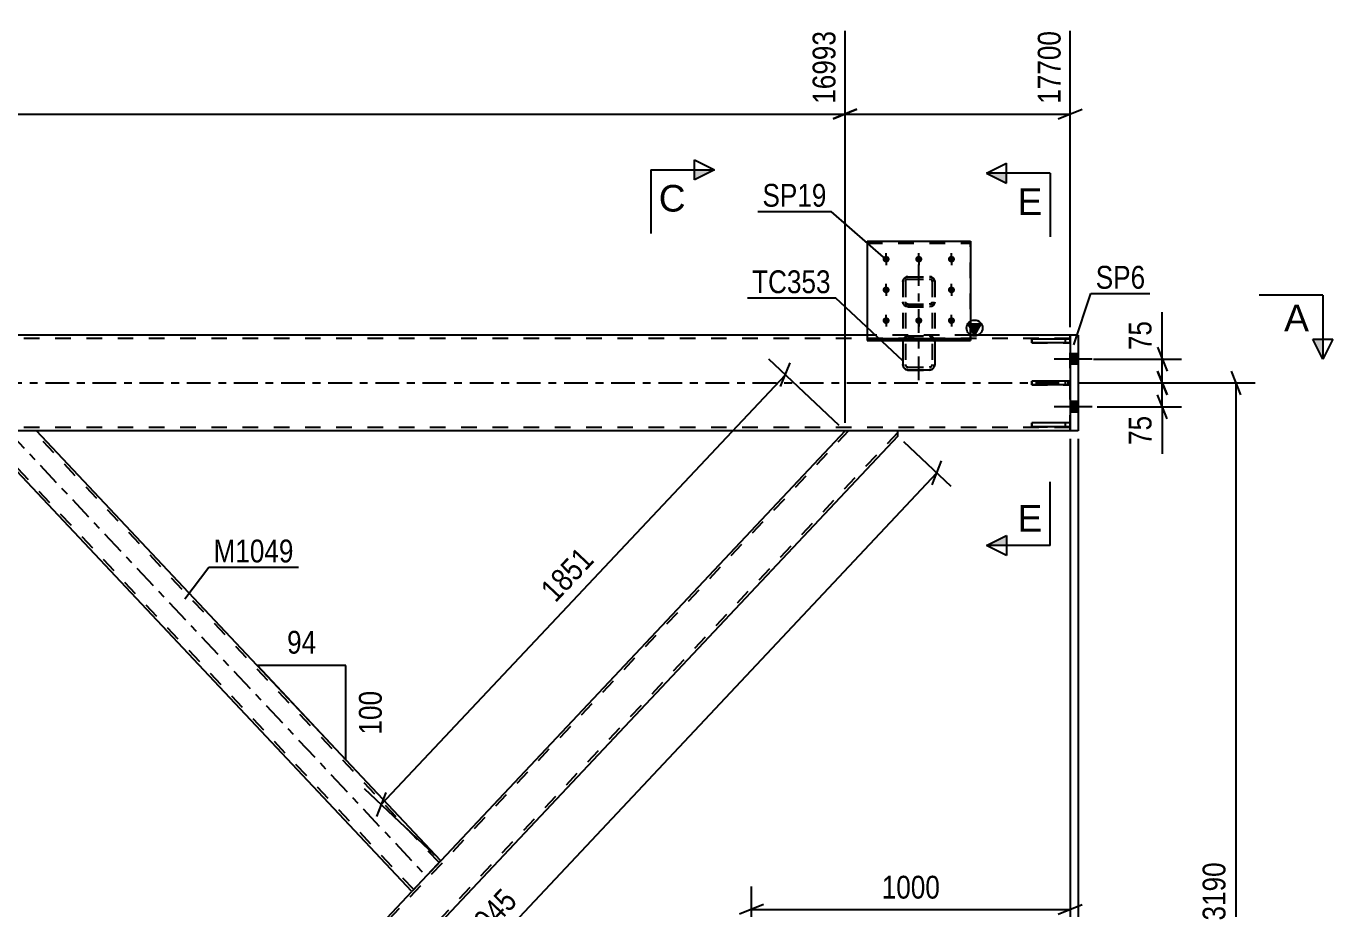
# Model space of a CAD drawing. Header units: millimetres. Extents: x 0 to 1189, y 0 to 841.
# Drawn here: x 591 to 755, y 560.2 to 671 of the extents above; entities that cross this region are included whole.
import ezdxf

# ---------------------------------------------------------------- set-up
doc = ezdxf.new("R2010")
doc.units = ezdxf.units.MM
doc.linetypes.add('DXK_LINE_DOT2', pattern=[3.9198, 1.9599, -1.9599])
doc.linetypes.add('DXK_LINE_DOT3', pattern=[5.9187, 2.979, -0.9799, 0.9799, -0.9799])
doc.styles.add('Arial', font='ARIAL.TTF', dxfattribs={"height": 0.2})
doc.styles.add('Arial Narrow', font='ARIALN.TTF', dxfattribs={"height": 0.2})

# ---------------------------------------------------------------- blocks, each defined once
blk = doc.blocks.new('Part-761554047-3874 - 3598')
at = {"color": 2, "linetype": 'Continuous'}
for p, q in [((717.27, 625.94), (717.27, 626.42)), ((722.07, 626.42), (717.27, 626.42)), ((722.07, 625.94), (717.27, 625.94)), ((722.07, 626.42), (722.07, 625.94))]:
    blk.add_line(p, q, dxfattribs=at)
at = {"color": 7, "linetype": 'DXK_LINE_DOT2'}
for p, q in [((721.47, 625.94), (721.47, 626.42)), ((722.07, 626.42), (722.07, 626.42)), ((722.07, 626.42), (722.07, 626.42)), ((722.07, 625.94), (722.07, 625.94)), ((722.07, 625.94), (722.07, 625.94))]:
    blk.add_line(p, q, dxfattribs=at)
blk = doc.blocks.new('Bolt-761554047-3616 - 3598')
at = {"linetype": 'Continuous'}
for points in [[(722.07, 629.84), (722.07, 628.52), (723.07, 628.52), (723.07, 629.84)], [(722.07, 629.84), (722.07, 628.52), (723.07, 628.52), (723.07, 629.84)], [(722.07, 623.84), (722.07, 622.52), (723.07, 622.52), (723.07, 623.84)], [(722.07, 623.84), (722.07, 622.52), (723.07, 622.52), (723.07, 623.84)]]:
    blk.add_hatch(color=1, dxfattribs=at).paths.add_polyline_path(points)
at = {"color": 1, "linetype": 'Continuous'}
for p, q in [((723.07, 629.84), (722.07, 629.84)), ((723.07, 629.84), (722.07, 629.84)), ((724.83, 629.18), (720.07, 629.18)), ((724.83, 629.18), (720.07, 629.18)), ((723.07, 628.52), (722.07, 628.52)), ((723.07, 628.52), (722.07, 628.52)), ((723.07, 623.84), (722.07, 623.84)), ((723.07, 623.84), (722.07, 623.84)), ((724.83, 623.18), (720.07, 623.18)), ((724.83, 623.18), (720.07, 623.18)), ((723.07, 622.52), (722.07, 622.52)), ((723.07, 622.52), (722.07, 622.52))]:
    blk.add_line(p, q, dxfattribs=at)
blk = doc.blocks.new('Part-761554047-3626 - 3598')
at = {"color": 2, "linetype": 'Continuous'}
for p, q in [((723.07, 632.18), (722.07, 632.18)), ((722.07, 632.18), (722.07, 620.18)), ((723.07, 632.18), (723.07, 620.18)), ((723.07, 620.18), (722.07, 620.18))]:
    blk.add_line(p, q, dxfattribs=at)
blk = doc.blocks.new('Part-761554047-3698 - 3598')
at = {"color": 2, "linetype": 'Continuous'}
for p, q in [((585.71, 619.52), (585.71, 620.18)), ((643.07, 566.23), (592.34, 620.18)), ((639.45, 562.38), (585.71, 619.52)), ((643.07, 566.23), (642.63, 565.76)), ((642.63, 565.76), (639.45, 562.38))]:
    blk.add_line(p, q, dxfattribs=at)
at = {"color": 7, "linetype": 'DXK_LINE_DOT2'}
for p, q in [((592.34, 620.18), (585.71, 620.18)), ((639.67, 562.61), (585.71, 619.98)), ((642.85, 566), (591.9, 620.18)), ((643.04, 566.2), (642.63, 565.76)), ((639.67, 562.61), (639.69, 562.63))]:
    blk.add_line(p, q, dxfattribs=at)
at = {"color": 7, "linetype": 'DXK_LINE_DOT3'}
blk.add_line((588.72, 620.18), (641.26, 564.3), dxfattribs=at)
blk = doc.blocks.new('Part-761554047-3703 - 3598')
at = {"color": 7, "linetype": 'DXK_LINE_DOT2'}
for p, q in [((694.25, 620.18), (585.71, 504.77)), ((700.43, 619.98), (591.9, 504.58)), ((700.43, 620.18), (693.81, 620.18)), ((643.07, 566.23), (639.45, 562.38)), ((592.34, 504.58), (585.71, 504.58))]:
    blk.add_line(p, q, dxfattribs=at)
at = {"color": 2, "linetype": 'Continuous'}
for p, q in [((693.81, 620.18), (643.07, 566.23)), ((700.43, 619.52), (700.43, 620.18)), ((700.43, 619.52), (592.34, 504.58)), ((585.71, 505.24), (639.45, 562.38)), ((585.71, 504.66), (585.71, 505.24)), ((585.71, 504.58), (585.71, 504.66))]:
    blk.add_line(p, q, dxfattribs=at)
blk = doc.blocks.new('Part-761554047-3779 - 3598')
at = {"color": 7, "linetype": 'DXK_LINE_DOT2'}
for p, q in [((709.57, 643.95), (696.57, 643.95)), ((696.57, 643.95), (696.57, 631.51)), ((696.57, 643.73), (709.57, 643.73)), ((709.57, 631.51), (709.57, 643.95)), ((709.57, 631.73), (696.57, 631.73)), ((696.57, 631.51), (709.57, 631.51))]:
    blk.add_line(p, q, dxfattribs=at)
blk = doc.blocks.new('Part-761554047-3784 - 3598')
at = {"color": 2, "linetype": 'Continuous'}
for p, q in [((696.57, 643.97), (709.57, 643.97)), ((696.57, 643.97), (696.57, 631.53)), ((709.57, 643.97), (709.57, 631.53)), ((696.57, 631.75), (709.57, 631.75)), ((696.57, 631.53), (709.57, 631.53))]:
    blk.add_line(p, q, dxfattribs=at)
at = {"color": 7, "linetype": 'DXK_LINE_DOT2'}
blk.add_line((696.57, 643.75), (709.57, 643.75), dxfattribs=at)
blk = doc.blocks.new('Part-761554047-3789 - 3598')
at = {"color": 7, "linetype": 'DXK_LINE_DOT2'}
for p, q in [((701.07, 638.9), (701.12, 639.13)), ((701.07, 638.9), (701.07, 628.49)), ((701.12, 639.13), (701.26, 639.32)), ((701.26, 639.32), (701.47, 639.45)), ((701.42, 639.01), (701.39, 638.9)), ((701.39, 638.9), (701.39, 628.49)), ((701.49, 639.11), (701.42, 639.01)), ((701.47, 639.45), (701.71, 639.5)), ((701.59, 639.17), (701.49, 639.11)), ((701.71, 639.2), (701.59, 639.17)), ((701.71, 639.5), (704.43, 639.5)), ((701.71, 639.2), (704.43, 639.2)), ((704.43, 639.5), (704.68, 639.45)), ((704.55, 639.17), (704.43, 639.2)), ((704.66, 639.11), (704.55, 639.17)), ((704.73, 639.01), (704.66, 639.11)), ((704.68, 639.45), (704.88, 639.32)), ((704.75, 638.9), (704.73, 639.01)), ((704.75, 638.9), (704.75, 628.49)), ((704.88, 639.32), (705.02, 639.13)), ((705.02, 639.13), (705.07, 638.9)), ((705.07, 638.9), (705.07, 628.49)), ((701.12, 636.11), (701.07, 636.34)), ((701.26, 635.92), (701.12, 636.11)), ((701.47, 635.79), (701.26, 635.92)), ((701.39, 636.34), (701.42, 636.23)), ((701.42, 636.23), (701.49, 636.13)), ((701.71, 635.74), (701.47, 635.79)), ((701.49, 636.13), (701.59, 636.06)), ((701.59, 636.06), (701.71, 636.04)), ((701.71, 636.04), (704.43, 636.04)), ((701.71, 635.74), (704.43, 635.74)), ((704.43, 636.04), (704.55, 636.06)), ((704.68, 635.79), (704.43, 635.74)), ((704.55, 636.06), (704.66, 636.13)), ((704.66, 636.13), (704.73, 636.23)), ((704.88, 635.92), (704.68, 635.79)), ((704.73, 636.23), (704.75, 636.34)), ((705.02, 636.11), (704.88, 635.92)), ((705.07, 636.34), (705.02, 636.11)), ((701.12, 631.64), (701.07, 631.38)), ((701.39, 631.38), (701.42, 631.51)), ((701.71, 632.06), (701.47, 632.01)), ((701.59, 631.7), (701.71, 631.72)), ((701.71, 632.06), (704.43, 632.06)), ((701.71, 631.72), (704.43, 631.72)), ((704.68, 632.01), (704.43, 632.06)), ((704.43, 631.72), (704.55, 631.7)), ((704.73, 631.51), (704.75, 631.38)), ((705.07, 631.38), (705.02, 631.64)), ((701.07, 628.49), (701.12, 628.23)), ((701.42, 628.36), (701.39, 628.49)), ((704.75, 628.49), (704.73, 628.36)), ((705.02, 628.23), (705.07, 628.49)), ((701.47, 627.86), (701.71, 627.8)), ((701.71, 628.15), (701.59, 628.17)), ((701.71, 628.15), (704.43, 628.15)), ((701.71, 627.8), (704.43, 627.8)), ((704.55, 628.17), (704.43, 628.15)), ((704.43, 627.8), (704.68, 627.86))]:
    blk.add_line(p, q, dxfattribs=at)
for centre, radius, start, end in [((701.74, 631.41), 0.662, 114.32, 159.2417), ((701.73, 631.39), 0.331, 114.32, 159.2417), ((704.42, 631.39), 0.331, 20.7583, 65.68), ((704.4, 631.41), 0.662, 20.7583, 65.68), ((701.74, 628.46), 0.662, 200.7583, 245.68), ((701.73, 628.47), 0.331, 200.7583, 245.68), ((704.42, 628.47), 0.331, 294.32, 339.2417), ((704.4, 628.46), 0.662, 294.32, 339.2417)]:
    blk.add_arc(centre, radius, start, end, dxfattribs=at)
blk = doc.blocks.new('Part-761554047-3794 - 3598')
at = {"color": 7, "linetype": 'DXK_LINE_DOT3'}
blk.add_line((703.07, 626.54), (703.07, 641.06), dxfattribs=at)
at = {"color": 7, "linetype": 'DXK_LINE_DOT2'}
for p, q in [((701.12, 639.15), (701.07, 638.92)), ((701.07, 638.92), (701.07, 631.53)), ((701.26, 639.35), (701.12, 639.15)), ((701.47, 639.48), (701.26, 639.35)), ((701.39, 638.92), (701.42, 639.04)), ((701.39, 638.92), (701.39, 628.51)), ((701.42, 639.04), (701.49, 639.13)), ((701.71, 639.52), (701.47, 639.48)), ((701.49, 639.13), (701.59, 639.2)), ((701.59, 639.2), (701.71, 639.22)), ((701.71, 639.52), (704.43, 639.52)), ((701.71, 639.22), (704.43, 639.22)), ((704.68, 639.48), (704.43, 639.52)), ((704.43, 639.22), (704.55, 639.2)), ((704.55, 639.2), (704.66, 639.13)), ((704.66, 639.13), (704.73, 639.04)), ((704.88, 639.35), (704.68, 639.48)), ((704.73, 639.04), (704.75, 638.92)), ((704.75, 638.92), (704.75, 628.51)), ((705.02, 639.15), (704.88, 639.35)), ((705.07, 638.92), (705.02, 639.15)), ((705.07, 638.92), (705.07, 631.53)), ((701.07, 636.36), (701.12, 636.13)), ((701.12, 636.13), (701.26, 635.94)), ((701.26, 635.94), (701.47, 635.81)), ((701.42, 636.25), (701.39, 636.36)), ((701.49, 636.15), (701.42, 636.25)), ((701.47, 635.81), (701.71, 635.76)), ((701.59, 636.09), (701.49, 636.15)), ((701.71, 636.06), (701.59, 636.09)), ((701.71, 636.06), (704.43, 636.06)), ((701.71, 635.76), (704.43, 635.76)), ((704.55, 636.09), (704.43, 636.06)), ((704.43, 635.76), (704.68, 635.81)), ((704.66, 636.15), (704.55, 636.09)), ((704.73, 636.25), (704.66, 636.15)), ((704.68, 635.81), (704.88, 635.94)), ((704.75, 636.36), (704.73, 636.25)), ((704.88, 635.94), (705.02, 636.13)), ((705.02, 636.13), (705.07, 636.36)), ((701.07, 631.4), (701.12, 631.66)), ((701.42, 631.53), (701.39, 631.4)), ((701.47, 632.03), (701.71, 632.08)), ((701.71, 631.74), (701.59, 631.72)), ((701.71, 632.08), (704.43, 632.08)), ((701.71, 631.74), (704.43, 631.74)), ((704.43, 632.08), (704.68, 632.03)), ((704.55, 631.72), (704.43, 631.74)), ((704.75, 631.4), (704.73, 631.53)), ((705.02, 631.66), (705.07, 631.4)), ((701.39, 628.51), (701.42, 628.38)), ((701.59, 628.19), (701.71, 628.17)), ((704.43, 628.17), (704.55, 628.19)), ((704.73, 628.38), (704.75, 628.51)), ((701.71, 628.17), (704.43, 628.17))]:
    blk.add_line(p, q, dxfattribs=at)
at = {"color": 2, "linetype": 'Continuous'}
for p, q in [((701.07, 631.53), (701.07, 628.51)), ((705.07, 631.53), (705.07, 628.51)), ((701.12, 628.25), (701.07, 628.51)), ((705.07, 628.51), (705.02, 628.25)), ((701.71, 627.83), (701.47, 627.88)), ((701.71, 627.83), (704.43, 627.83)), ((704.68, 627.88), (704.43, 627.83))]:
    blk.add_line(p, q, dxfattribs=at)
at = {"color": 7, "linetype": 'DXK_LINE_DOT2'}
for centre, radius, start, end in [((701.74, 631.43), 0.662, 114.32, 159.2417), ((701.73, 631.42), 0.331, 114.32, 159.2417), ((704.42, 631.42), 0.331, 20.7583, 65.68), ((704.4, 631.43), 0.662, 20.7583, 65.68), ((701.73, 628.5), 0.331, 200.7583, 245.68), ((704.42, 628.5), 0.331, 294.32, 339.2417)]:
    blk.add_arc(centre, radius, start, end, dxfattribs=at)
at = {"color": 2, "linetype": 'Continuous'}
for centre, start, end in [((701.74, 628.48), 200.7583, 245.68), ((704.4, 628.48), 294.32, 339.2417)]:
    blk.add_arc(centre, 0.662, start, end, dxfattribs=at)
blk = doc.blocks.new('Bolt-761554047-3936 - 3598')
at = {"linetype": 'Continuous'}
for points in [[(698.97, 641.3), (698.88, 641.31), (698.79, 641.34), (698.71, 641.38), (698.64, 641.44), (698.59, 641.51), (698.55, 641.59), (698.53, 641.67), (698.53, 641.76), (698.55, 641.84), (698.59, 641.92), (698.64, 641.99), (698.71, 642.05), (698.79, 642.09), (698.88, 642.12), (698.97, 642.13), (699.06, 642.12), (699.15, 642.09), (699.23, 642.05), (699.3, 641.99), (699.35, 641.92), (699.39, 641.84), (699.41, 641.76), (699.41, 641.67), (699.39, 641.59), (699.35, 641.51), (699.3, 641.44), (699.23, 641.38), (699.15, 641.34), (699.06, 641.31)], [(703.07, 641.3), (702.98, 641.31), (702.89, 641.34), (702.81, 641.38), (702.74, 641.44), (702.69, 641.51), (702.65, 641.59), (702.63, 641.67), (702.63, 641.76), (702.65, 641.84), (702.69, 641.92), (702.74, 641.99), (702.81, 642.05), (702.89, 642.09), (702.98, 642.12), (703.07, 642.13), (703.16, 642.12), (703.25, 642.09), (703.33, 642.05), (703.4, 641.99), (703.45, 641.92), (703.49, 641.84), (703.51, 641.76), (703.51, 641.67), (703.49, 641.59), (703.45, 641.51), (703.4, 641.44), (703.33, 641.38), (703.25, 641.34), (703.16, 641.31)], [(707.17, 641.3), (707.08, 641.31), (706.99, 641.34), (706.91, 641.38), (706.84, 641.44), (706.79, 641.51), (706.75, 641.59), (706.73, 641.67), (706.73, 641.76), (706.75, 641.84), (706.79, 641.92), (706.84, 641.99), (706.91, 642.05), (706.99, 642.09), (707.08, 642.12), (707.17, 642.13), (707.26, 642.12), (707.35, 642.09), (707.43, 642.05), (707.5, 641.99), (707.55, 641.92), (707.59, 641.84), (707.61, 641.76), (707.61, 641.67), (707.59, 641.59), (707.55, 641.51), (707.5, 641.44), (707.43, 641.38), (707.35, 641.34), (707.26, 641.31)], [(698.97, 637.45), (698.88, 637.46), (698.79, 637.48), (698.71, 637.53), (698.64, 637.58), (698.59, 637.65), (698.55, 637.73), (698.53, 637.82), (698.53, 637.9), (698.55, 637.99), (698.59, 638.07), (698.64, 638.14), (698.71, 638.2), (698.79, 638.24), (698.88, 638.27), (698.97, 638.27), (699.06, 638.27), (699.15, 638.24), (699.23, 638.2), (699.3, 638.14), (699.35, 638.07), (699.39, 637.99), (699.41, 637.9), (699.41, 637.82), (699.39, 637.73), (699.35, 637.65), (699.3, 637.58), (699.23, 637.53), (699.15, 637.48), (699.06, 637.46)], [(707.17, 637.45), (707.08, 637.46), (706.99, 637.48), (706.91, 637.53), (706.84, 637.58), (706.79, 637.65), (706.75, 637.73), (706.73, 637.82), (706.73, 637.9), (706.75, 637.99), (706.79, 638.07), (706.84, 638.14), (706.91, 638.2), (706.99, 638.24), (707.08, 638.27), (707.17, 638.27), (707.26, 638.27), (707.35, 638.24), (707.43, 638.2), (707.5, 638.14), (707.55, 638.07), (707.59, 637.99), (707.61, 637.9), (707.61, 637.82), (707.59, 637.73), (707.55, 637.65), (707.5, 637.58), (707.43, 637.53), (707.35, 637.48), (707.26, 637.46)], [(698.97, 633.6), (698.88, 633.6), (698.79, 633.63), (698.71, 633.67), (698.64, 633.73), (698.59, 633.8), (698.55, 633.88), (698.53, 633.97), (698.53, 634.05), (698.55, 634.14), (698.59, 634.22), (698.64, 634.29), (698.71, 634.34), (698.79, 634.39), (698.88, 634.41), (698.97, 634.42), (699.06, 634.41), (699.15, 634.39), (699.23, 634.34), (699.3, 634.29), (699.35, 634.22), (699.39, 634.14), (699.41, 634.05), (699.41, 633.97), (699.39, 633.88), (699.35, 633.8), (699.3, 633.73), (699.23, 633.67), (699.15, 633.63), (699.06, 633.6)], [(703.07, 633.6), (702.98, 633.6), (702.89, 633.63), (702.81, 633.67), (702.74, 633.73), (702.69, 633.8), (702.65, 633.88), (702.63, 633.97), (702.63, 634.05), (702.65, 634.14), (702.69, 634.22), (702.74, 634.29), (702.81, 634.34), (702.89, 634.39), (702.98, 634.41), (703.07, 634.42), (703.16, 634.41), (703.25, 634.39), (703.33, 634.34), (703.4, 634.29), (703.45, 634.22), (703.49, 634.14), (703.51, 634.05), (703.51, 633.97), (703.49, 633.88), (703.45, 633.8), (703.4, 633.73), (703.33, 633.67), (703.25, 633.63), (703.16, 633.6)], [(707.17, 633.6), (707.08, 633.6), (706.99, 633.63), (706.91, 633.67), (706.84, 633.73), (706.79, 633.8), (706.75, 633.88), (706.73, 633.97), (706.73, 634.05), (706.75, 634.14), (706.79, 634.22), (706.84, 634.29), (706.91, 634.34), (706.99, 634.39), (707.08, 634.41), (707.17, 634.42), (707.26, 634.41), (707.35, 634.39), (707.43, 634.34), (707.5, 634.29), (707.55, 634.22), (707.59, 634.14), (707.61, 634.05), (707.61, 633.97), (707.59, 633.88), (707.55, 633.8), (707.5, 633.73), (707.43, 633.67), (707.35, 633.63), (707.26, 633.6)]]:
    blk.add_hatch(color=1, dxfattribs=at).paths.add_polyline_path(points)
at = {"color": 1, "linetype": 'Continuous'}
for p, q in [((698.97, 641.32), (698.97, 642.45)), ((703.07, 641.32), (703.07, 642.45)), ((707.17, 641.32), (707.17, 642.45)), ((698.97, 637.46), (698.97, 638.6)), ((707.17, 637.46), (707.17, 638.6)), ((698.97, 633.61), (698.97, 634.75)), ((703.07, 633.61), (703.07, 634.75)), ((707.17, 633.61), (707.17, 634.75))]:
    blk.add_line(p, q, dxfattribs=at)
blk = doc.blocks.new('Part-761554047-3851 - 3598')
at = {"linetype": 'Continuous'}
blk.add_hatch(color=2, dxfattribs=at).paths.add_polyline_path([(710.07, 632.18), (709.27, 633.58), (710.87, 633.58)])
at = {"color": 2, "linetype": 'Continuous'}
for p, q in [((710.07, 632.18), (709.27, 633.58)), ((709.27, 633.58), (710.87, 633.58)), ((710.87, 633.58), (710.07, 632.18)), ((696.57, 632.18), (469.58, 632.18)), ((722.07, 632.18), (709.57, 632.18)), ((722.07, 620.18), (220.68, 620.18))]:
    blk.add_line(p, q, dxfattribs=at)
at = {"color": 7, "linetype": 'DXK_LINE_DOT2'}
for p, q in [((722.07, 631.78), (84.43, 631.78)), ((709.57, 632.18), (696.57, 632.18)), ((722.07, 620.18), (722.07, 632.18)), ((722.07, 620.58), (84.43, 620.58))]:
    blk.add_line(p, q, dxfattribs=at)
at = {"color": 7, "linetype": 'DXK_LINE_DOT3'}
blk.add_line((84.43, 626.18), (722.07, 626.18), dxfattribs=at)
at = {"color": 2, "linetype": 'Continuous'}
blk.add_circle((710.07, 633.08), 1, dxfattribs=at)
blk = doc.blocks.new('Part-761554047-3872 - 3598')
at = {"color": 2, "linetype": 'Continuous'}
for p, q in [((717.27, 620.68), (717.27, 621.16)), ((722.07, 621.16), (717.27, 621.16)), ((722.07, 620.68), (717.27, 620.68)), ((722.07, 620.68), (722.07, 621.16))]:
    blk.add_line(p, q, dxfattribs=at)
at = {"color": 7, "linetype": 'DXK_LINE_DOT2'}
for p, q in [((721.47, 620.68), (721.47, 621.16)), ((722.07, 621.16), (722.07, 621.16)), ((722.07, 621.16), (722.07, 621.16)), ((722.07, 620.68), (722.07, 620.68)), ((722.07, 620.68), (722.07, 620.68))]:
    blk.add_line(p, q, dxfattribs=at)
blk = doc.blocks.new('Part-761554047-3873 - 3598')
at = {"color": 2, "linetype": 'Continuous'}
for p, q in [((717.27, 631.2), (717.27, 631.68)), ((722.07, 631.68), (717.27, 631.68)), ((722.07, 631.68), (722.07, 631.2)), ((722.07, 631.2), (717.27, 631.2))]:
    blk.add_line(p, q, dxfattribs=at)
at = {"color": 7, "linetype": 'DXK_LINE_DOT2'}
for p, q in [((721.47, 631.2), (721.47, 631.68)), ((722.07, 631.68), (722.07, 631.68)), ((722.07, 631.68), (722.07, 631.68)), ((722.07, 631.2), (722.07, 631.2)), ((722.07, 631.2), (722.07, 631.2))]:
    blk.add_line(p, q, dxfattribs=at)
blk = doc.blocks.new('Part-761554047-3887 - 3598')
at = {"color": 7, "linetype": 'DXK_LINE_DOT2'}
for p, q in [((722.07, 621.16), (717.27, 621.16)), ((717.27, 621.16), (717.27, 620.68)), ((717.27, 620.68), (722.07, 620.68)), ((721.47, 620.68), (721.47, 621.16)), ((722.07, 620.68), (722.07, 621.16))]:
    blk.add_line(p, q, dxfattribs=at)
blk = doc.blocks.new('Part-761554047-3888 - 3598')
at = {"color": 7, "linetype": 'DXK_LINE_DOT2'}
for p, q in [((722.07, 631.68), (717.27, 631.68)), ((717.27, 631.68), (717.27, 631.2)), ((721.47, 631.2), (721.47, 631.68)), ((722.07, 631.2), (722.07, 631.68)), ((717.27, 631.2), (722.07, 631.2))]:
    blk.add_line(p, q, dxfattribs=at)
blk = doc.blocks.new('Part-761554047-3889 - 3598')
at = {"color": 7, "linetype": 'DXK_LINE_DOT2'}
for p, q in [((722.07, 626.42), (717.27, 626.42)), ((717.27, 626.42), (717.27, 625.94)), ((717.27, 625.94), (722.07, 625.94)), ((721.47, 625.94), (721.47, 626.42)), ((722.07, 625.94), (722.07, 626.42))]:
    blk.add_line(p, q, dxfattribs=at)
blk = doc.blocks.new('Bolt-761554047-3935 - 3598')
at = {"color": 1, "linetype": 'DXK_LINE_DOT2'}
for p, q in [((698.97, 642.09), (698.97, 640.95)), ((703.07, 642.09), (703.07, 640.95)), ((707.17, 642.09), (707.17, 640.95)), ((698.97, 638.23), (698.97, 637.1)), ((707.17, 638.23), (707.17, 637.1)), ((698.97, 634.38), (698.97, 633.25)), ((703.07, 634.38), (703.07, 633.25)), ((707.17, 634.38), (707.17, 633.25))]:
    blk.add_line(p, q, dxfattribs=at)
blk = doc.blocks.new('AngleDimension-761554047-4085 - 3598')
at = {"color": 7, "linetype": 'Continuous'}
for p, q in [((625.52, 584.9), (620.06, 590.71)), ((631.16, 590.71), (620.06, 590.71)), ((631.16, 578.9), (620.06, 590.71)), ((631.16, 578.9), (631.16, 590.71))]:
    blk.add_line(p, q, dxfattribs=at)
at = {"color": 0}
for points in [[(628.03, 591.61), (628.03, 595.81), (623.18, 595.81), (623.18, 591.61)], [(636.26, 588.15), (632.06, 588.15), (632.06, 581.46), (636.26, 581.46)]]:
    blk.add_wipeout(points, dxfattribs=at)
at = {"color": 3, "style": 'Arial Narrow'}
blk.add_text('94', height=2.863, dxfattribs=at).set_placement((623.78, 592.21))
blk.add_text('100', height=2.863, rotation=90.0002, dxfattribs=at).set_placement((635.66, 582.06))
blk = doc.blocks.new('StraightDimension-761554047-4205 - 3598')
at = {"color": 7, "linetype": 'Continuous'}
for p, q in [((733.03, 630.68), (734.23, 627.68)), ((724.98, 629.18), (736.03, 629.18)), ((733.63, 626.18), (733.63, 629.18)), ((734.23, 624.68), (733.03, 627.68)), ((724.07, 626.18), (736.03, 626.18))]:
    blk.add_line(p, q, dxfattribs=at)
at = {"color": 0}
blk.add_wipeout([(732.88, 634.56), (728.68, 634.56), (728.68, 629.7), (732.88, 629.7)], dxfattribs=at)
at = {"color": 7, "linetype": 'Continuous'}
blk.add_line((733.63, 629.18), (733.63, 635.08), dxfattribs=at)
blk.add_line((733.63, 629.18), (733.63, 635.08), dxfattribs=at)
at = {"color": 3, "style": 'Arial Narrow'}
blk.add_text('75', height=2.863, rotation=90.0002, dxfattribs=at).set_placement((732.28, 630.3))
blk = doc.blocks.new('StraightDimension-761554047-3988 - 3598')
at = {"color": 7, "linetype": 'Continuous'}
for p, q in [((693.08, 620.86), (684.24, 629.17)), ((685.73, 625.72), (686.91, 628.72)), ((635.58, 573.27), (686.32, 627.22)), ((642.34, 566.92), (633.51, 575.23)), ((636.18, 574.78), (634.99, 571.77))]:
    blk.add_line(p, q, dxfattribs=at)
at = {"color": 0}
blk.add_wipeout([(663.32, 603.86), (660.26, 606.74), (654.43, 600.54), (657.49, 597.66)], dxfattribs=at)
at = {"color": 3, "style": 'Arial Narrow'}
blk.add_text('1851', height=2.863, rotation=46.7591, dxfattribs=at).set_placement((657.46, 598.51))
blk = doc.blocks.new('StraightDimension-761554047-4139 - 3598')
at = {"color": 7, "linetype": 'Continuous'}
blk.add_line((723.07, 619.18), (723.07, 451.37), dxfattribs=at)
blk = doc.blocks.new('StraightDimension-761554047-4197 - 3598')
at = {"color": 7, "linetype": 'Continuous'}
for p, q in [((733.03, 627.68), (734.23, 624.68)), ((724.07, 626.18), (736.03, 626.18)), ((733.63, 623.18), (733.63, 626.18)), ((734.23, 621.68), (733.03, 624.68)), ((725.46, 623.18), (736.03, 623.18))]:
    blk.add_line(p, q, dxfattribs=at)
at = {"color": 0}
blk.add_wipeout([(732.88, 622.65), (728.68, 622.65), (728.68, 617.8), (732.88, 617.8)], dxfattribs=at)
at = {"color": 7, "linetype": 'Continuous'}
blk.add_line((733.63, 623.18), (733.63, 617.27), dxfattribs=at)
blk.add_line((733.63, 623.18), (733.63, 617.27), dxfattribs=at)
at = {"color": 3, "style": 'Arial Narrow'}
blk.add_text('75', height=2.863, rotation=90.0002, dxfattribs=at).set_placement((732.28, 618.4))
blk = doc.blocks.new('StraightDimension-761554047-4214 - 3598')
at = {"color": 7, "linetype": 'Continuous'}
for p, q in [((743.51, 624.68), (742.31, 627.68)), ((723.07, 626.18), (745.31, 626.18)), ((742.91, 498.58), (742.91, 626.18)), ((742.31, 500.08), (743.51, 497.08)), ((683.07, 498.58), (745.31, 498.58))]:
    blk.add_line(p, q, dxfattribs=at)
at = {"color": 0}
blk.add_wipeout([(742.16, 566.64), (737.96, 566.64), (737.96, 558.12), (742.16, 558.12)], dxfattribs=at)
at = {"color": 3, "style": 'Arial Narrow'}
blk.add_text('3190', height=2.863, rotation=90.0002, dxfattribs=at).set_placement((741.56, 558.72))
blk = doc.blocks.new('StraightDimension-761554047-4222 - 3598')
at = {"color": 7, "linetype": 'Continuous'}
for p, q in [((722.07, 619.18), (722.07, 557.72)), ((682.07, 505.58), (682.07, 562.97)), ((683.57, 560.72), (680.57, 559.52)), ((682.07, 560.12), (722.07, 560.12)), ((720.57, 559.52), (723.57, 560.72))]:
    blk.add_line(p, q, dxfattribs=at)
at = {"color": 0}
blk.add_wipeout([(706.33, 560.87), (706.33, 565.07), (697.82, 565.07), (697.82, 560.87)], dxfattribs=at)
at = {"color": 3, "style": 'Arial Narrow'}
blk.add_text('1000', height=2.863, dxfattribs=at).set_placement((698.42, 561.47))
blk = doc.blocks.new('StraightDimension-761554047-4285 - 3598')
at = {"color": 7, "linetype": 'Continuous'}
for p, q in [((701.16, 618.83), (707.1, 613.24)), ((704.76, 613.39), (705.94, 616.39)), ((597.26, 499.95), (705.35, 614.89)), ((593.07, 503.89), (599.01, 498.31)), ((597.85, 501.45), (596.67, 498.45))]:
    blk.add_line(p, q, dxfattribs=at)
at = {"color": 0}
blk.add_wipeout([(653.68, 561.03), (650.62, 563.91), (644.78, 557.71), (647.84, 554.83)], dxfattribs=at)
at = {"color": 3, "style": 'Arial Narrow'}
blk.add_text('3945', height=2.863, rotation=46.7591, dxfattribs=at).set_placement((647.82, 555.68))
blk = doc.blocks.new('StraightDimension-761554047-12180 - 3598')
at = {"color": 7, "linetype": 'Continuous'}
for p, q in [((693.81, 621.18), (693.81, 670.36)), ((722.07, 633.18), (722.07, 670.36)), ((695.31, 660.52), (692.31, 659.32)), ((693.81, 659.92), (722.07, 659.92)), ((720.57, 659.32), (723.57, 660.52))]:
    blk.add_line(p, q, dxfattribs=at)
at = {"color": 0, "linetype": 'Continuous'}
blk.add_wipeout([(721.47, 670.96), (717.27, 670.96), (717.27, 660.62), (721.47, 660.62)], dxfattribs=at)
at = {"color": 3, "linetype": 'Continuous', "style": 'Arial Narrow'}
blk.add_text('17700', height=2.863, rotation=90.0002, dxfattribs=at).set_placement((720.87, 661.22))
blk = doc.blocks.new('StraightDimension-761554047-12181 - 3598')
at = {"color": 7, "linetype": 'Continuous'}
for p, q in [((585.71, 621.18), (585.71, 670.36)), ((693.81, 621.18), (693.81, 670.36)), ((587.21, 660.52), (584.21, 659.32)), ((585.71, 659.92), (693.81, 659.92)), ((692.31, 659.32), (695.31, 660.52))]:
    blk.add_line(p, q, dxfattribs=at)
at = {"color": 0, "linetype": 'Continuous'}
blk.add_wipeout([(693.21, 670.96), (689.01, 670.96), (689.01, 660.62), (693.21, 660.62)], dxfattribs=at)
at = {"color": 3, "linetype": 'Continuous', "style": 'Arial Narrow'}
blk.add_text('16993', height=2.863, rotation=90.0002, dxfattribs=at).set_placement((692.61, 661.22))
blk = doc.blocks.new('Mark-761554047-3622 - 3598')
at = {"color": 0}
blk.add_wipeout([(731.49, 638.01), (731.49, 641.01), (725.28, 641.01), (725.28, 638.01)], dxfattribs=at)
blk.add_wipeout([(731.49, 638.01), (731.49, 641.01), (725.28, 641.01), (725.28, 638.01)], dxfattribs=at)
at = {"color": 30, "linetype": 'Continuous'}
for p, q in [((722.52, 630.95), (724.68, 637.41)), ((724.68, 637.41), (732.09, 637.41))]:
    blk.add_line(p, q, dxfattribs=at)
at = {"color": 3, "style": 'Arial Narrow'}
blk.add_text('SP6', height=2.863, dxfattribs=at).set_placement((725.28, 638.01))
blk = doc.blocks.new('Mark-761554047-3694 - 3598')
at = {"color": 0}
blk.add_wipeout([(624.6, 603.66), (624.6, 606.66), (614.55, 606.66), (614.55, 603.66)], dxfattribs=at)
blk.add_wipeout([(624.6, 603.66), (624.6, 606.66), (614.55, 606.66), (614.55, 603.66)], dxfattribs=at)
at = {"color": 30, "linetype": 'Continuous'}
for p, q in [((610.95, 599.1), (613.95, 603.06)), ((613.95, 603.06), (625.2, 603.06))]:
    blk.add_line(p, q, dxfattribs=at)
at = {"color": 3, "style": 'Arial Narrow'}
blk.add_text('M1049', height=2.863, dxfattribs=at).set_placement((614.55, 603.66))
blk = doc.blocks.new('SectionMark-761554047-4986 - 3598')
at = {"linetype": 'Continuous'}
for points in [[(674.93, 651.69), (674.93, 652.94), (677.43, 652.94)], [(674.93, 481.29), (674.93, 482.54), (677.43, 481.29)]]:
    blk.add_hatch(color=6, dxfattribs=at).paths.add_polyline_path(points)
at = {"color": 6, "linetype": 'Continuous'}
for p, q in [((669.43, 652.94), (669.43, 644.94)), ((669.43, 652.94), (677.43, 652.94)), ((674.93, 651.69), (674.93, 654.19)), ((674.93, 654.19), (677.43, 652.94)), ((677.43, 652.94), (674.93, 651.69)), ((669.43, 481.29), (669.43, 489.29)), ((677.43, 481.29), (674.93, 482.54)), ((674.93, 482.54), (674.93, 480.04)), ((669.43, 481.29), (677.43, 481.29)), ((677.43, 481.29), (674.93, 480.04))]:
    blk.add_line(p, q, dxfattribs=at)
at = {"color": 0, "linetype": 'Continuous'}
for points in [[(673.8, 647.69), (673.8, 651.19), (670.43, 651.19), (670.43, 647.69)], [(673.8, 483.04), (673.8, 486.54), (670.43, 486.54), (670.43, 483.04)]]:
    blk.add_wipeout(points, dxfattribs=at)
at = {"color": 3, "linetype": 'Continuous', "style": 'Arial'}
for p in [(670.43, 647.69), (670.43, 483.04)]:
    blk.add_text('C', height=3.34, dxfattribs=at).set_placement(p)
blk = doc.blocks.new('SectionMark-761554047-4990 - 3598')
at = {"linetype": 'Continuous'}
blk.add_hatch(color=6, dxfattribs=at).paths.add_polyline_path([(752.54, 631.68), (753.79, 631.68), (753.79, 629.18)])
at = {"color": 6, "linetype": 'Continuous'}
for p, q in [((753.79, 637.18), (745.79, 637.18)), ((753.79, 637.18), (753.79, 629.18)), ((752.54, 631.68), (755.04, 631.68)), ((753.79, 629.18), (752.54, 631.68)), ((755.04, 631.68), (753.79, 629.18))]:
    blk.add_line(p, q, dxfattribs=at)
at = {"color": 0, "linetype": 'Continuous'}
blk.add_wipeout([(752.04, 632.68), (752.04, 636.18), (748.93, 636.18), (748.93, 632.68)], dxfattribs=at)
at = {"color": 3, "linetype": 'Continuous', "style": 'Arial'}
blk.add_text('A', height=3.34, dxfattribs=at).set_placement((748.93, 632.68))
blk = doc.blocks.new('SectionMark-761554047-4994 - 3598')
at = {"linetype": 'Continuous'}
for points in [[(714.07, 652.52), (714.07, 651.27), (711.57, 652.52)], [(714.07, 607.03), (714.07, 605.78), (711.57, 605.78)]]:
    blk.add_hatch(color=6, dxfattribs=at).paths.add_polyline_path(points)
at = {"color": 6, "linetype": 'Continuous'}
for p, q in [((711.57, 652.52), (714.07, 653.77)), ((714.07, 651.27), (714.07, 653.77)), ((719.57, 652.52), (711.57, 652.52)), ((711.57, 652.52), (714.07, 651.27)), ((719.57, 652.52), (719.57, 644.52)), ((719.57, 605.78), (719.57, 613.78)), ((711.57, 605.78), (714.07, 607.03)), ((714.07, 607.03), (714.07, 604.53)), ((719.57, 605.78), (711.57, 605.78)), ((714.07, 604.53), (711.57, 605.78))]:
    blk.add_line(p, q, dxfattribs=at)
at = {"color": 0, "linetype": 'Continuous'}
for points in [[(718.57, 647.27), (718.57, 650.77), (715.46, 650.77), (715.46, 647.27)], [(718.57, 607.53), (718.57, 611.03), (715.46, 611.03), (715.46, 607.53)]]:
    blk.add_wipeout(points, dxfattribs=at)
at = {"color": 3, "linetype": 'Continuous', "style": 'Arial'}
for p in [(715.46, 647.27), (715.46, 607.53)]:
    blk.add_text('E', height=3.34, dxfattribs=at).set_placement(p)
blk = doc.blocks.new('MarkSet-761554047-5091 - 3598')
at = {"color": 0}
blk.add_wipeout([(692.02, 637.45), (692.02, 640.45), (682.15, 640.45), (682.15, 637.45)], dxfattribs=at)
blk.add_wipeout([(692.02, 637.45), (692.02, 640.45), (682.15, 640.45), (682.15, 637.45)], dxfattribs=at)
at = {"color": 30, "linetype": 'Continuous'}
for p in [(681.55, 636.85), (701.07, 628.96)]:
    blk.add_line(p, (692.62, 636.85), dxfattribs=at)
at = {"color": 3, "style": 'Arial Narrow'}
blk.add_text('TC353', height=2.863, dxfattribs=at).set_placement((682.15, 637.45))
blk = doc.blocks.new('Mark-761554047-12372 - 3598')
at = {"color": 0}
blk.add_wipeout([(691.49, 648.3), (691.49, 651.3), (683.45, 651.3), (683.45, 648.3)], dxfattribs=at)
blk.add_wipeout([(691.49, 648.3), (691.49, 651.3), (683.45, 651.3), (683.45, 648.3)], dxfattribs=at)
at = {"color": 30, "linetype": 'Continuous'}
for p in [(682.85, 647.7), (698.97, 641.68)]:
    blk.add_line(p, (692.09, 647.7), dxfattribs=at)
at = {"color": 3, "style": 'Arial Narrow'}
blk.add_text('SP19', height=2.863, dxfattribs=at).set_placement((683.45, 648.3))

msp = doc.modelspace()

# ---------------------------------------------------------------- block references
for name in ['Part-761554047-3784 - 3598', 'Part-761554047-3779 - 3598', 'Bolt-761554047-3936 - 3598', 'Bolt-761554047-3935 - 3598', 'Part-761554047-3794 - 3598', 'Part-761554047-3789 - 3598', 'Part-761554047-3851 - 3598', 'Part-761554047-3873 - 3598', 'Part-761554047-3888 - 3598', 'Part-761554047-3626 - 3598', 'Bolt-761554047-3616 - 3598', 'Part-761554047-3874 - 3598', 'Part-761554047-3889 - 3598', 'Part-761554047-3698 - 3598', 'Part-761554047-3703 - 3598', 'Part-761554047-3872 - 3598', 'Part-761554047-3887 - 3598']:
    msp.add_blockref(name, (0, 0))

# ---------------------------------------------------------------- next in the draw order: block references
for name in ['StraightDimension-761554047-4205 - 3598', 'AngleDimension-761554047-4085 - 3598']:
    msp.add_blockref(name, (0, 0))

# ---------------------------------------------------------------- next in the draw order: block references
msp.add_blockref('StraightDimension-761554047-3988 - 3598', (0, 0))

# ---------------------------------------------------------------- next in the draw order: block references
msp.add_blockref('StraightDimension-761554047-4139 - 3598', (0, 0))

# ---------------------------------------------------------------- next in the draw order: block references
msp.add_blockref('StraightDimension-761554047-4197 - 3598', (0, 0))

# ---------------------------------------------------------------- next in the draw order: block references
msp.add_blockref('StraightDimension-761554047-4214 - 3598', (0, 0))

# ---------------------------------------------------------------- next in the draw order: block references
for name in ['StraightDimension-761554047-12180 - 3598', 'StraightDimension-761554047-4222 - 3598']:
    msp.add_blockref(name, (0, 0))

# ---------------------------------------------------------------- next in the draw order: block references
for name in ['StraightDimension-761554047-12181 - 3598', 'Mark-761554047-3622 - 3598', 'StraightDimension-761554047-4285 - 3598']:
    msp.add_blockref(name, (0, 0))

# ---------------------------------------------------------------- next in the draw order: block references
for name in ['SectionMark-761554047-4986 - 3598', 'Mark-761554047-12372 - 3598', 'Mark-761554047-3694 - 3598']:
    msp.add_blockref(name, (0, 0))

# ---------------------------------------------------------------- next in the draw order: block references
msp.add_blockref('SectionMark-761554047-4990 - 3598', (0, 0))

# ---------------------------------------------------------------- next in the draw order: block references
for name in ['SectionMark-761554047-4994 - 3598', 'MarkSet-761554047-5091 - 3598']:
    msp.add_blockref(name, (0, 0))

doc.saveas('drawing.dxf')
